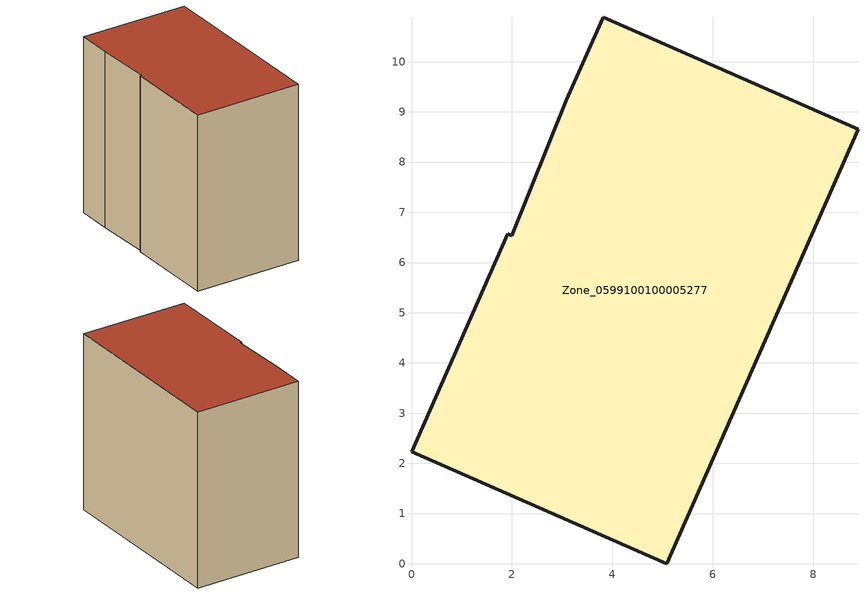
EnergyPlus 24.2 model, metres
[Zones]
Zone_0599100100005277
 floor ground (C_G): 1.91,6.57 2,6.54 3.08,9.23 3.81,10.88 8.89,8.65 5.08,0 0,2.23 z0
 wall outside (C_F): 3.08,9.23 2,6.54 1.91,6.57 0,2.23 5.08,0 8.89,8.65 3.81,10.88 3.08,9.23 z0:9.06
 roof outside (C_R): 2,6.54 1.91,6.57 0,2.23 5.08,0 8.89,8.65 3.81,10.88 3.08,9.23 z9.06
[BUILDING]
Pand.0599100100005277: North Axis=0; Terrain=City; Loads Convergence Tolerance Value=0.04; Temperature Convergence Tolerance Value=0.4; Solar Distribution=FullExterior; Maximum Number of Warmup Days=25; Minimum Number of Warmup Days=1
[Site:Location]
Rotterdam.The.Hague.AP_ZH_NLD Design_Conditions: Latitude=51.96; Longitude=4.45; Time Zone=1; Elevation=-4.5
[SITE:GROUNDTEMPERATURE:BUILDINGSURFACE]
18, 18, 18, 18, 18, 18, 18, 18, 18, 18, 18, 18
[MATERIAL] Thermal Absorptance=0.9; Solar Absorptance=0.7; Visible Absorptance=0.7
Name | Roughness | Thickness | Conductivity | Density | Specific Heat
G.TC.2015-2018 | MediumSmooth | 0.15 | 0.0428571 | 540 | 1210
F.TC.2015-2018 | Rough | 0.3 | 0.0666667 | 1920 | 840
R.TC.2015-2018 | MediumRough | 0.2 | 0.0333333 | 1500 | 1000
[CONSTRUCTION]
C_G: G.TC.2015-2018
C_F: F.TC.2015-2018
C_R: R.TC.2015-2018
[ZONE]
Zone_0599100100005277: Type=1; Multiplier=1; Ceiling Height=Autocalculate; Volume=Autocalculate; Floor Area=autocalculate; Part of Total Floor Area=Yes
[ZONEINFILTRATION:DESIGNFLOWRATE]
Infil_Zone_0599100100005277: Zone or ZoneList or Space or SpaceList=Zone_0599100100005277; Schedule=AlwaysOn; Design Flow Rate Calculation Method=Flow/Area; Flow Rate per Floor Area=0.0015; Constant Term Coefficient=1; Temperature Term Coefficient=0; Velocity Term Coefficient=0; Velocity Squared Term Coefficient=0
[HVACTEMPLATE:ZONE:IDEALLOADSAIRSYSTEM]
Zone_0599100100005277: Maximum Heating Supply Air Temperature=50; Minimum Cooling Supply Air Temperature=13; Maximum Heating Supply Air Humidity Ratio=0.0156; Minimum Cooling Supply Air Humidity Ratio=0.0077; Heating Limit=NoLimit; Cooling Limit=NoLimit; Dehumidification Control Type=ConstantSensibleHeatRatio; Cooling Sensible Heat Ratio=0.7; Dehumidification Setpoint=60; Humidification Control Type=None; Humidification Setpoint=30; Outdoor Air Method=None; Outdoor Air Flow Rate per Person=0.00944; Outdoor Air Flow Rate per Zone Floor Area=0; Outdoor Air Flow Rate per Zone=0; Demand Controlled Ventilation Type=None; Outdoor Air Economizer Type=NoEconomizer; Heat Recovery Type=None; Sensible Heat Recovery Effectiveness=0.7; Latent Heat Recovery Effectiveness=0.65
[ZONECONTROL:THERMOSTAT]
ThermostatControl_Zone_0599100100005277: Zone or ZoneList=Zone_0599100100005277; Control Type Schedule=DualSetpointControlType; Control 1=Thermostat_Zone_0599100100005277; Temperature Difference Between Cutout And Setpoint=0
[THERMOSTATSETPOINT:DUALSETPOINT]
Thermostat_Zone_0599100100005277: Heating Setpoint Temperature Schedule=HeatingSetpoint_Zone_0599100100005277; Cooling Setpoint Temperature Schedule=CoolingSetpoint_Zone_0599100100005277
[SCHEDULE:COMPACT]
HeatingSetpoint_Zone_0599100100005277: Through: 12/31, For: AllDays, Until: 24:00, 21
CoolingSetpoint_Zone_0599100100005277: Through: 12/31, For: AllDays, Until: 24:00, 24
DualSetpointControlType: Through: 12/31, For: AllDays, Until: 24:00, 4
AlwaysOn: Through: 12/31, For: AllDays, Until: 24:00, 1
